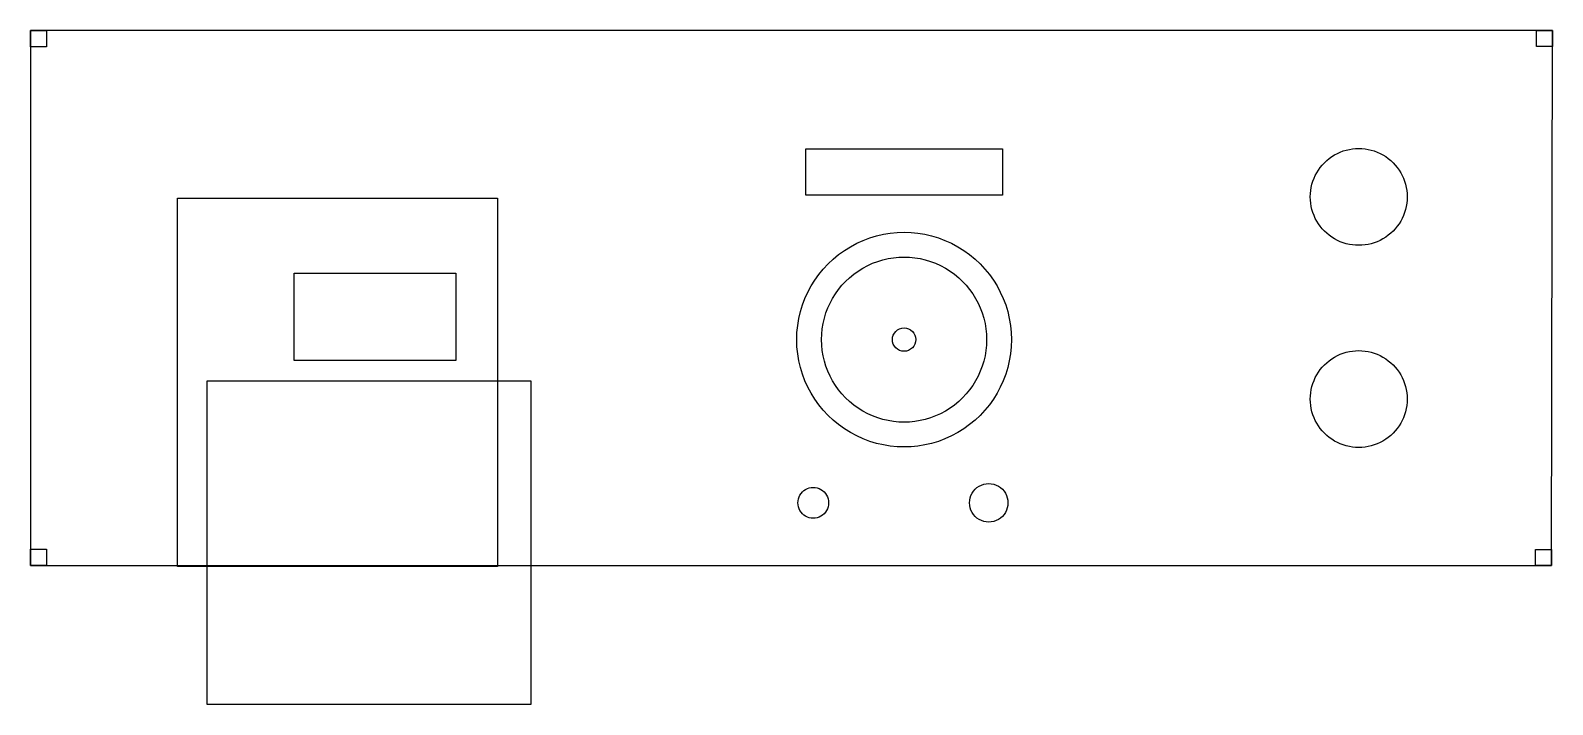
# Model space of a CAD drawing. Extents: x 0 to 470, y -43 to 165.
import ezdxf

# ---------------------------------------------------------------- set-up
doc = ezdxf.new("R2010")
doc.units = 0
for name, color, linetype in [('Inside', 7, 'CONTINUOUS'), ('Outside', 7, 'CONTINUOUS'), ('Through', 7, 'CONTINUOUS')]:
    doc.layers.add(name, color=color, linetype=linetype)

msp = doc.modelspace()

# ---------------------------------------------------------------- linework, layer by layer
at = {"layer": 'Inside', "color": 7}
for points in [[(81.626, 90.46386), (131.579339, 90.46386), (131.579339, 63.510523), (81.626, 63.510523)], [(54.74149, 57.17132), (154.681538, 57.17132), (154.681538, -42.768721), (54.74149, -42.768721)]]:
    msp.add_lwpolyline(points, close=True, dxfattribs=at)
at = {"layer": 'Outside', "color": 7}
msp.add_lwpolyline([(470.2115, 165.41182), (0.16318, 165.35082), (0.17218, 0.19422), (469.89875, 0.16318)], close=True, dxfattribs=at)
at = {"layer": 'Outside', "color": 1}
for points in [[(0.16319, 165.35082), (5.16319, 165.35082), (5.16319, 160.35082), (0.16319, 160.35082)], [(465.21153, 165.41182), (470.21153, 165.41182), (470.21153, 160.41182), (465.21153, 160.41182)], [(0.17217, 5.194218), (5.17217, 5.194218), (5.17217, 0.194218), (0.17217, 0.194218)], [(464.89872, 5.163182), (469.89872, 5.163182), (469.89872, 0.163182), (464.89872, 0.163182)]]:
    msp.add_lwpolyline(points, close=True, dxfattribs=at)
at = {"layer": 'Through', "color": 7}
for points in [[(239.570313, 128.834425), (300.345345, 128.834425), (300.345345, 114.559394), (239.570313, 114.559394)], [(45.52987, -0.139834), (45.52987, 113.612076), (144.432137, 113.612076), (144.432137, -0.139834)], [(425.316589, 114.008363)], [(273.565892, 69.928118)], [(295.453961, 69.928119)], [(303.10375, 69.928119)], [(425.316589, 51.566648)], [(302.04387, 19.527998)]]:
    msp.add_lwpolyline(points, close=True, dxfattribs=at)
at = {"layer": 'Through', "color": 1}
msp.add_lwpolyline([(246.657833, 19.527998)], close=True, dxfattribs=at)
at = {"layer": 'Through', "color": 7}
for points in [[(395.402331, 114.008363), (395.402331, 119.352031), (398.253144, 124.289783), (402.880896, 126.961617)], [(402.880896, 126.961617), (407.508647, 129.63345), (413.210273, 129.63345), (417.838025, 126.961617)], [(417.838025, 126.961617), (422.465776, 124.289783), (425.316589, 119.352031), (425.316589, 114.008363)], [(402.880896, 101.055109), (398.253144, 103.726943), (395.402331, 108.664695), (395.402331, 114.008363)], [(425.316589, 114.008363), (425.316589, 108.664695), (422.465776, 103.726943), (417.838025, 101.055109)], [(253.38486, 98.633334), (263.640245, 104.554283), (276.275401, 104.554283), (286.530787, 98.633334)], [(417.838025, 101.055109), (413.210273, 98.383276), (407.508647, 98.383276), (402.880896, 101.055109)], [(236.811896, 69.928119), (236.811896, 81.770018), (243.129474, 92.712384), (253.38486, 98.633334)], [(257.209754, 92.008424), (265.098287, 96.562871), (274.817359, 96.562871), (282.705892, 92.008424)], [(286.530787, 98.633334), (296.786172, 92.712384), (303.10375, 81.770018), (303.10375, 69.928119)], [(244.461685, 69.928119), (244.461685, 79.037012), (249.321221, 87.453977), (257.209754, 92.008424)], [(282.705892, 92.008424), (290.594425, 87.453977), (295.453961, 79.037012), (295.453961, 69.928119)], [(266.349754, 69.928118), (266.349754, 71.920799), (267.965142, 73.536187), (269.957823, 73.536187)], [(269.957823, 73.536187), (271.950504, 73.536187), (273.565892, 71.920799), (273.565892, 69.928118)], [(253.38486, 41.222904), (243.129474, 47.143854), (236.811896, 58.08622), (236.811896, 69.928119)], [(257.209754, 47.847814), (249.321221, 52.402261), (244.461685, 60.819226), (244.461685, 69.928119)], [(269.957823, 66.320049), (267.965142, 66.320049), (266.349754, 67.935437), (266.349754, 69.928118)], [(273.565892, 69.928118), (273.565892, 67.935437), (271.950504, 66.320049), (269.957823, 66.320049)], [(295.453961, 69.928119), (295.453961, 60.819226), (290.594425, 52.402261), (282.705892, 47.847814)], [(303.10375, 69.928119), (303.10375, 58.08622), (296.786172, 47.143854), (286.530787, 41.222904)], [(402.880896, 64.519902), (407.508647, 67.191735), (413.210273, 67.191735), (417.838025, 64.519902)], [(395.402331, 51.566648), (395.402331, 56.910316), (398.253144, 61.848068), (402.880896, 64.519902)], [(417.838025, 64.519902), (422.465776, 61.848068), (425.316589, 56.910316), (425.316589, 51.566648)], [(282.705892, 47.847814), (274.817359, 43.293367), (265.098287, 43.293367), (257.209754, 47.847814)], [(402.880896, 38.613394), (398.253144, 41.285228), (395.402331, 46.22298), (395.402331, 51.566648)], [(425.316589, 51.566648), (425.316589, 46.22298), (422.465776, 41.285228), (417.838025, 38.613394)], [(286.530787, 41.222904), (276.275401, 35.301955), (263.640245, 35.301955), (253.38486, 41.222904)], [(417.838025, 38.613394), (413.210273, 35.941561), (407.508647, 35.941561), (402.880896, 38.613394)], [(290.155636, 19.527998), (290.155636, 21.651626), (291.288578, 23.61394), (293.127694, 24.675754)], [(293.127694, 24.675754), (294.966811, 25.737568), (297.232695, 25.737568), (299.071812, 24.675754)], [(299.071812, 24.675754), (300.910928, 23.61394), (302.04387, 21.651626), (302.04387, 19.527998)], [(293.127694, 14.380241), (291.288578, 15.442055), (290.155636, 17.404369), (290.155636, 19.527998)], [(302.04387, 19.527998), (302.04387, 17.404369), (300.910928, 15.442055), (299.071812, 14.380241)], [(299.071812, 14.380241), (297.232695, 13.318427), (294.966811, 13.318427), (293.127694, 14.380241)]]:
    msp.add_open_spline(points, degree=3, dxfattribs=at)
at = {"layer": 'Through', "color": 1}
for points in [[(237.157833, 19.527998), (237.157833, 21.225009), (238.063178, 22.793112), (239.532833, 23.641618)], [(239.532833, 23.641618), (241.002488, 24.490124), (242.813178, 24.490124), (244.282833, 23.641618)], [(244.282833, 23.641618), (245.752488, 22.793112), (246.657833, 21.225009), (246.657833, 19.527998)], [(239.532833, 15.414377), (238.063178, 16.262883), (237.157833, 17.830986), (237.157833, 19.527998)], [(246.657833, 19.527998), (246.657833, 17.830986), (245.752488, 16.262883), (244.282833, 15.414377)], [(244.282833, 15.414377), (242.813178, 14.565871), (241.002488, 14.565871), (239.532833, 15.414377)]]:
    msp.add_open_spline(points, degree=3, dxfattribs=at)

doc.saveas('drawing.dxf')
